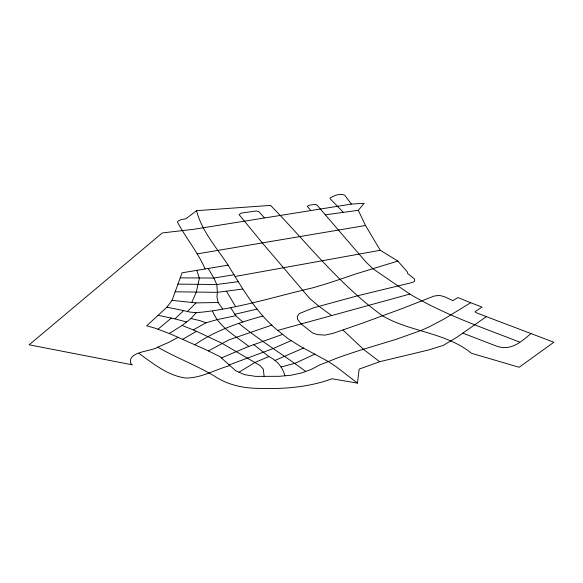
<?xml version="1.0" encoding="UTF-8"?>
<svg xmlns="http://www.w3.org/2000/svg" width="583" height="583" viewBox="0 0 583 583"><rect width="100%" height="100%" fill="white"/><g stroke="black" fill="none" stroke-linecap="round" stroke-linejoin="round"><path stroke-width="0.87" d="M310.622 210.303L307.248 206.273L309.741 205.085L315.687 204.414L317.269 205.34L325.329 214.821L358.312 210.317L364.149 203.307L351.367 204.086L193.294 229.352L162.278 232.938L29.15 344.815L132.37 364.841L130.709 363.318C127.32 351.323 151.398 351.622 157.687 347.162C176.124 357.765 196.223 365.169 214.471 376.115C225.738 383.687 239.059 387.294 252.519 388.161C279.155 389.415 306.709 388.103 331.931 378.782L357.488 383.097L359.15 369.119L379.62 361.722L428.41 350.019L443.233 345.391L457.05 337.163L486.375 316.642L553.85 342.25L519.162 367.254L471.523 353.32C445.857 332.332 410.337 332.142 382.535 315.833C339.656 284.985 307.168 242.936 270.578 205.384L196.537 210.689L185.788 218.865C182.938 219.376 179.236 219.383 177.4 221.985C185.802 237.879 197.834 252.162 205.099 268.865M486.375 316.642L475.801 312.524L475.058 311.665L482.017 307.095L470.714 302.715L444.027 319.054L429.073 326.932L420.78 330.561L396.447 339.233L359.405 350.456L339.729 357.036L319.666 364.994L311.38 369.382L301.673 372.916L290.735 375.292L279.119 376.312L255.624 376.378L244.539 374.665L235.772 370.781L219.995 356.672L206.156 349.844L170.681 334.052L155.136 328.185L146.697 325.831L166.884 307.183L172.051 300.354L182.049 272.808L228.106 265.156M191.771 302.446L196.252 292.287L199.379 278.317L196.741 270.264M169.281 333.483L182.093 325.46L190.991 318.551L196.238 312.721C235.656 309.267 273.828 296.864 312.291 287.951A321.065 117.7 -3.5 0 0 339.758 279.381L356.191 273.806L397.854 261.067L407.422 272.028L407.488 273.318L414.389 278.863L414.644 280.853A7.207 3.33 2.9 0 1 411.328 282.726L357.824 295.727L313.647 307.788L299.261 313.581L297.301 316.423L297.563 319.448L301.141 323.944L312.765 333.068L317.451 334.62L325.052 335.108L333.112 333.338L363.122 322.916L402.751 308.341L433.898 296.113L438.533 295.45L440.865 295.698L444.938 296.922L452.962 300.668L457.888 297.556L470.714 302.715M187.434 311.511L196.005 302.89L218.137 302.504L222.691 308.939M158.11 315.33L175.002 318.879L183.616 310.593L189.511 312.014L196.238 312.721M158.015 329.191L171.344 318.07M530.909 333.578C520.568 342.425 510.475 351.432 495.841 345.857L462.807 333.148M239.008 372.216L255.157 362.364L268.872 356.548C276.867 360.374 282.704 367.159 284.934 375.802M194.758 344.823C215.214 330.554 238.972 322.552 262.816 316.03M182.617 339.35L196.471 331.282L222.021 343.321L260.033 365.548L263.319 369.177L264.143 376.494M208.371 350.937L228.959 339.853L271.999 325.044M182.093 325.46L193.25 329.891L206.098 322.771L217.342 319.571L235.802 315.702L242.747 322.013M178.128 337.309L168.509 342.491L157.687 347.162M314.929 354.1L295.136 363.26L281.137 366.984M303.546 348.051L274.936 360.447M221.343 357.933L248.81 346.411L282.66 334.358M291.201 340.625L272.596 348.758L228.9 365.016M229.615 365.679C214.981 369.629 201.142 378.25 185.634 378.003C167.729 375.685 153.242 363.595 139.016 353.444M519.708 342.126C482.491 327.595 444.282 314.638 409.834 294.072L277.697 330.401C255.587 312.233 241.668 287.004 226.794 263.093C215.44 246.398 201.711 230.562 196.537 210.689M234.876 314.259L257.001 309.128M397.854 261.067L380.269 250.275L235.292 276.437M380.269 250.275L365.512 225.497L197.2 253.896M234.191 274.717L213.852 278.04L180.213 277.858M175.155 291.791L217.423 292.345L242.696 289.03M238.309 281.64L216.781 284.511L177.939 284.125M172.051 300.354L196.005 302.89M166.884 307.183L183.616 310.593M190.991 318.551L199.729 320.577L206.098 322.771M175.002 318.879L186.567 321.984M193.25 329.891L196.471 331.282M409.834 294.072L372.741 268.646L365.366 261.395L325.329 214.821M331.618 315.571L318.93 306.25L309.711 298.467L262.284 242.9L239.088 214.617L241.369 213.065L256.345 210.973L258.925 211.673L264.288 217.758M357.488 383.097L335.917 366.547L328.287 361.518L300.405 346.389L288.009 338.628L277.697 330.401M268.872 356.548L253.722 344.597M248.81 346.411C235.736 335.859 219.346 327.675 212.598 311.3M238.811 323.361C260.215 340.705 283.681 355.062 305.747 371.437M379.62 361.722L363.471 349.319L343.008 330.051M343.358 212.358L330.204 198.81L330.138 197.907C334.234 195.669 340.035 192.864 344.706 195.232L351.367 204.086M230.547 307.481L235.802 315.702M226.466 291.201L235.517 306.439M208.109 268.355L213.852 278.04L216.781 284.511L217.423 292.345L216.912 296.769L218.137 302.504M358.312 210.317L365.512 225.497"/></g></svg>
